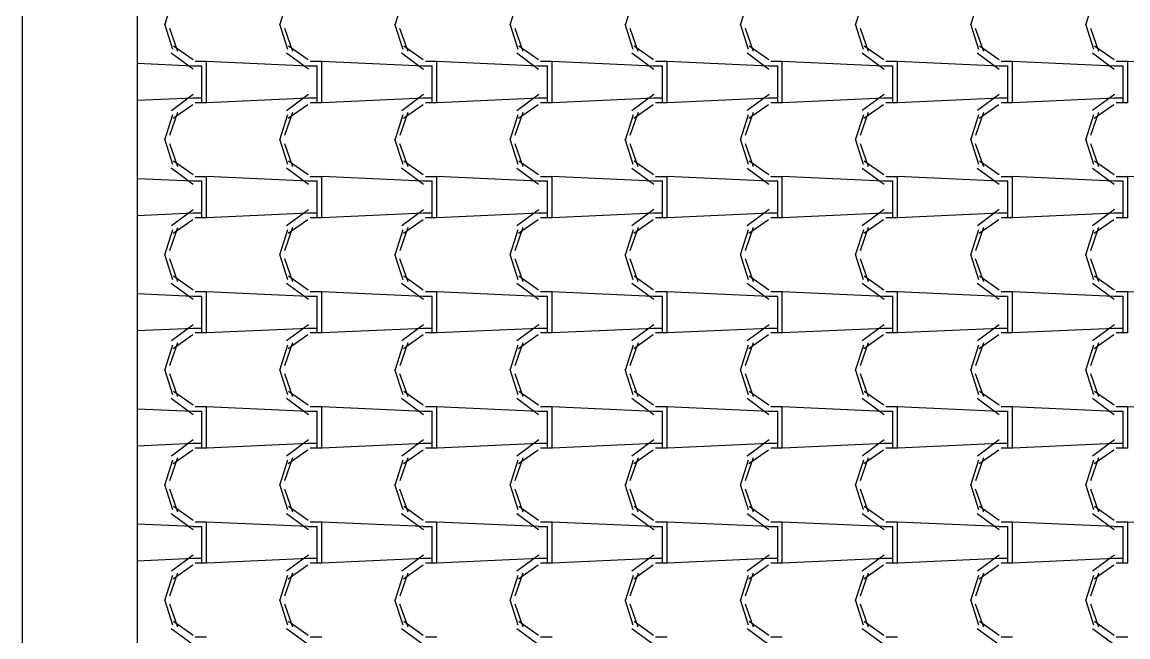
# Model space of a CAD drawing. Header units: millimetres. Extents: x -336 to -33, y -135 to 770.
# Drawn here: x -178.432 to -175.551, y 734.989 to 736.59 of the extents above; entities that cross this region are included whole.
import ezdxf

# ---------------------------------------------------------------- set-up
doc = ezdxf.new("R2010")
doc.units = ezdxf.units.MM
doc.header["$LTSCALE"] = 50
doc.header["$MEASUREMENT"] = 0
doc.layers.add('-HIDRO', color=8, linetype='CONTINUOUS')

msp = doc.modelspace()

# ---------------------------------------------------------------- linework, layer by layer
at = {"layer": '-HIDRO', "linetype": 'Continuous'}
for p, q in [((-178.4324, 747.2511), (-178.4324, 709.8333)), ((-178.1324, 746.9511), (-178.1324, 724.1333)), ((-178.0405, 736.6489), (-178.0615, 736.5829)), ((-177.7405, 736.6489), (-177.7615, 736.5829)), ((-177.4405, 736.6489), (-177.4615, 736.5829)), ((-177.1405, 736.6489), (-177.1615, 736.5829)), ((-176.8405, 736.6489), (-176.8615, 736.5829)), ((-176.5405, 736.6489), (-176.5615, 736.5829)), ((-176.2405, 736.6489), (-176.2615, 736.5829)), ((-175.9405, 736.6489), (-175.9615, 736.5829)), ((-175.6405, 736.6489), (-175.6615, 736.5829)), ((-178.0617, 736.5861), (-178.0407, 736.5201)), ((-178.0487, 736.5745), (-178.0277, 736.5145)), ((-177.7617, 736.5861), (-177.7407, 736.5201)), ((-177.7487, 736.5745), (-177.7277, 736.5145)), ((-177.4617, 736.5861), (-177.4407, 736.5201)), ((-177.4487, 736.5745), (-177.4277, 736.5145)), ((-177.1617, 736.5861), (-177.1407, 736.5201)), ((-177.1487, 736.5745), (-177.1277, 736.5145)), ((-176.8617, 736.5861), (-176.8407, 736.5201)), ((-176.8487, 736.5745), (-176.8277, 736.5145)), ((-176.5617, 736.5861), (-176.5407, 736.5201)), ((-176.5487, 736.5745), (-176.5277, 736.5145)), ((-176.2617, 736.5861), (-176.2407, 736.5201)), ((-176.2487, 736.5745), (-176.2277, 736.5145)), ((-175.9617, 736.5861), (-175.9407, 736.5201)), ((-175.9487, 736.5745), (-175.9277, 736.5145)), ((-175.6617, 736.5861), (-175.6407, 736.5201)), ((-175.6487, 736.5745), (-175.6277, 736.5145)), ((-178.0436, 736.5104), (-177.9866, 736.4684)), ((-178.038, 736.5291), (-177.987, 736.4931)), ((-177.7436, 736.5104), (-177.6866, 736.4684)), ((-177.738, 736.5291), (-177.687, 736.4931)), ((-177.4436, 736.5103), (-177.3866, 736.4683)), ((-177.438, 736.5291), (-177.387, 736.4931)), ((-177.1436, 736.5103), (-177.0866, 736.4683)), ((-177.138, 736.5291), (-177.087, 736.4931)), ((-176.8436, 736.5103), (-176.7866, 736.4683)), ((-176.838, 736.5291), (-176.787, 736.4931)), ((-176.5436, 736.5103), (-176.4866, 736.4683)), ((-176.538, 736.5291), (-176.487, 736.4931)), ((-176.2436, 736.5103), (-176.1866, 736.4683)), ((-176.238, 736.5291), (-176.187, 736.4931)), ((-175.9436, 736.5103), (-175.8866, 736.4683)), ((-175.938, 736.5291), (-175.887, 736.4931)), ((-175.6436, 736.5103), (-175.5866, 736.4683)), ((-175.638, 736.5291), (-175.587, 736.4931)), ((-177.9878, 736.4758), (-178.1324, 736.4824)), ((-177.9817, 736.4885), (-177.9517, 736.4885)), ((-177.6878, 736.4758), (-177.9518, 736.4878)), ((-177.9517, 736.3925), (-177.9517, 736.4885)), ((-177.6817, 736.4885), (-177.6517, 736.4885)), ((-177.3878, 736.4758), (-177.6518, 736.4878)), ((-177.6517, 736.3925), (-177.6517, 736.4885)), ((-177.3817, 736.4885), (-177.3517, 736.4885)), ((-177.0878, 736.4758), (-177.3518, 736.4878)), ((-177.3517, 736.3925), (-177.3517, 736.4885)), ((-177.0817, 736.4885), (-177.0517, 736.4885)), ((-176.7878, 736.4758), (-177.0518, 736.4878)), ((-177.0517, 736.3925), (-177.0517, 736.4885)), ((-176.7817, 736.4885), (-176.7517, 736.4885)), ((-176.4878, 736.4758), (-176.7518, 736.4878)), ((-176.7517, 736.3925), (-176.7517, 736.4885)), ((-176.4817, 736.4885), (-176.4517, 736.4885)), ((-176.1878, 736.4758), (-176.4518, 736.4878)), ((-176.4517, 736.3925), (-176.4517, 736.4885)), ((-176.1817, 736.4885), (-176.1517, 736.4885)), ((-175.8878, 736.4758), (-176.1518, 736.4878)), ((-176.1517, 736.3925), (-176.1517, 736.4885)), ((-175.8817, 736.4885), (-175.8517, 736.4885)), ((-175.5878, 736.4758), (-175.8518, 736.4878)), ((-175.8517, 736.3925), (-175.8517, 736.4885)), ((-175.5817, 736.4885), (-175.5517, 736.4885)), ((-175.2878, 736.4758), (-175.5518, 736.4878)), ((-175.5517, 736.3925), (-175.5517, 736.4885)), ((-177.9877, 736.4765), (-177.9637, 736.4765)), ((-177.9637, 736.3925), (-177.9637, 736.4765)), ((-177.6877, 736.4765), (-177.6637, 736.4765)), ((-177.6637, 736.3925), (-177.6637, 736.4765)), ((-177.3877, 736.4765), (-177.3637, 736.4765)), ((-177.3637, 736.3925), (-177.3637, 736.4765)), ((-177.0877, 736.4765), (-177.0637, 736.4765)), ((-177.0637, 736.3925), (-177.0637, 736.4765)), ((-176.7877, 736.4765), (-176.7637, 736.4765)), ((-176.7637, 736.3925), (-176.7637, 736.4765)), ((-176.4877, 736.4765), (-176.4637, 736.4765)), ((-176.4637, 736.3925), (-176.4637, 736.4765)), ((-176.1877, 736.4765), (-176.1637, 736.4765)), ((-176.1637, 736.3925), (-176.1637, 736.4765)), ((-175.8877, 736.4765), (-175.8637, 736.4765)), ((-175.8637, 736.3925), (-175.8637, 736.4765)), ((-175.5877, 736.4765), (-175.5637, 736.4765)), ((-175.5637, 736.3925), (-175.5637, 736.4765)), ((-177.9863, 736.4017), (-178.0433, 736.3597)), ((-177.6863, 736.4017), (-177.7433, 736.3597)), ((-177.3863, 736.4017), (-177.4433, 736.3597)), ((-177.0863, 736.4017), (-177.1433, 736.3597)), ((-176.7863, 736.4017), (-176.8433, 736.3597)), ((-176.4863, 736.4018), (-176.5433, 736.3598)), ((-176.1863, 736.4018), (-176.2433, 736.3598)), ((-175.8863, 736.4018), (-175.9433, 736.3598)), ((-175.5863, 736.4018), (-175.6433, 736.3598)), ((-177.9867, 736.3925), (-178.1324, 736.3859)), ((-177.9878, 736.3753), (-178.0388, 736.3393)), ((-177.9637, 736.3925), (-177.9877, 736.3925)), ((-177.9517, 736.3805), (-177.9817, 736.3805)), ((-177.9637, 736.3805), (-177.9637, 736.3925)), ((-177.9517, 736.3805), (-177.9517, 736.3925)), ((-177.6867, 736.3925), (-177.9507, 736.3805)), ((-177.6878, 736.3753), (-177.7388, 736.3393)), ((-177.6637, 736.3925), (-177.6877, 736.3925)), ((-177.6517, 736.3805), (-177.6817, 736.3805)), ((-177.6637, 736.3805), (-177.6637, 736.3925)), ((-177.6517, 736.3805), (-177.6517, 736.3925)), ((-177.3867, 736.3925), (-177.6507, 736.3805)), ((-177.3878, 736.3753), (-177.4388, 736.3393)), ((-177.3637, 736.3925), (-177.3877, 736.3925)), ((-177.3517, 736.3805), (-177.3817, 736.3805)), ((-177.3637, 736.3805), (-177.3637, 736.3925)), ((-177.3517, 736.3805), (-177.3517, 736.3925)), ((-177.0867, 736.3925), (-177.3507, 736.3805)), ((-177.0878, 736.3753), (-177.1388, 736.3393)), ((-177.0637, 736.3925), (-177.0877, 736.3925)), ((-177.0517, 736.3805), (-177.0817, 736.3805)), ((-177.0637, 736.3805), (-177.0637, 736.3925)), ((-177.0517, 736.3805), (-177.0517, 736.3925)), ((-176.7867, 736.3925), (-177.0507, 736.3805)), ((-176.7878, 736.3753), (-176.8388, 736.3393)), ((-176.7637, 736.3925), (-176.7877, 736.3925)), ((-176.7517, 736.3805), (-176.7817, 736.3805)), ((-176.7637, 736.3805), (-176.7637, 736.3925)), ((-176.7517, 736.3805), (-176.7517, 736.3925)), ((-176.4867, 736.3925), (-176.7507, 736.3805)), ((-176.4878, 736.3753), (-176.5388, 736.3393)), ((-176.4637, 736.3925), (-176.4877, 736.3925)), ((-176.4517, 736.3805), (-176.4817, 736.3805)), ((-176.4637, 736.3805), (-176.4637, 736.3925)), ((-176.4517, 736.3805), (-176.4517, 736.3925)), ((-176.1867, 736.3925), (-176.4507, 736.3805)), ((-176.1878, 736.3753), (-176.2388, 736.3393)), ((-176.1637, 736.3925), (-176.1877, 736.3925)), ((-176.1517, 736.3805), (-176.1817, 736.3805)), ((-176.1637, 736.3805), (-176.1637, 736.3925)), ((-176.1517, 736.3805), (-176.1517, 736.3925)), ((-175.8867, 736.3925), (-176.1507, 736.3805)), ((-175.8878, 736.3753), (-175.9388, 736.3393)), ((-175.8637, 736.3925), (-175.8877, 736.3925)), ((-175.8517, 736.3805), (-175.8817, 736.3805)), ((-175.8637, 736.3805), (-175.8637, 736.3925)), ((-175.8517, 736.3805), (-175.8517, 736.3925)), ((-175.5867, 736.3925), (-175.8507, 736.3805)), ((-175.5878, 736.3753), (-175.6388, 736.3393)), ((-175.5637, 736.3925), (-175.5877, 736.3925)), ((-175.5517, 736.3805), (-175.5817, 736.3805)), ((-175.5637, 736.3805), (-175.5637, 736.3925)), ((-175.5517, 736.3805), (-175.5517, 736.3925)), ((-178.0405, 736.3489), (-178.0615, 736.2829)), ((-178.0275, 736.3548), (-178.0485, 736.2948)), ((-177.7405, 736.3489), (-177.7615, 736.2829)), ((-177.7275, 736.3548), (-177.7485, 736.2949)), ((-177.4405, 736.3489), (-177.4615, 736.2829)), ((-177.4275, 736.3549), (-177.4485, 736.2949)), ((-177.1405, 736.3489), (-177.1615, 736.2829)), ((-177.1275, 736.3549), (-177.1485, 736.2949)), ((-176.8405, 736.3489), (-176.8615, 736.2829)), ((-176.8275, 736.3549), (-176.8485, 736.2949)), ((-176.5405, 736.3489), (-176.5615, 736.2829)), ((-176.5275, 736.3549), (-176.5485, 736.2949)), ((-176.2405, 736.3489), (-176.2615, 736.2829)), ((-176.2275, 736.3549), (-176.2485, 736.2949)), ((-175.9405, 736.3489), (-175.9615, 736.2829)), ((-175.9275, 736.3549), (-175.9485, 736.2949)), ((-175.6405, 736.3489), (-175.6615, 736.2829)), ((-175.6275, 736.3549), (-175.6485, 736.2949)), ((-178.0617, 736.2861), (-178.0407, 736.2201)), ((-177.7617, 736.2861), (-177.7407, 736.2201)), ((-177.4617, 736.2861), (-177.4407, 736.2201)), ((-177.1617, 736.2861), (-177.1407, 736.2201)), ((-176.8617, 736.2861), (-176.8407, 736.2201)), ((-176.5617, 736.2861), (-176.5407, 736.2201)), ((-176.2617, 736.2861), (-176.2407, 736.2201)), ((-175.9617, 736.2861), (-175.9407, 736.2201)), ((-175.6617, 736.2861), (-175.6407, 736.2201)), ((-178.0487, 736.2745), (-178.0277, 736.2145)), ((-177.7487, 736.2745), (-177.7277, 736.2145)), ((-177.4487, 736.2745), (-177.4277, 736.2145)), ((-177.1487, 736.2745), (-177.1277, 736.2145)), ((-176.8487, 736.2745), (-176.8277, 736.2145)), ((-176.5487, 736.2745), (-176.5277, 736.2145)), ((-176.2487, 736.2745), (-176.2277, 736.2145)), ((-175.9487, 736.2745), (-175.9277, 736.2145)), ((-175.6487, 736.2745), (-175.6277, 736.2145)), ((-178.038, 736.2291), (-177.987, 736.1931)), ((-177.738, 736.2291), (-177.687, 736.1931)), ((-177.438, 736.2291), (-177.387, 736.1931)), ((-177.138, 736.2291), (-177.087, 736.1931)), ((-176.838, 736.2291), (-176.787, 736.1931)), ((-176.538, 736.2291), (-176.487, 736.1931)), ((-176.238, 736.2291), (-176.187, 736.1931)), ((-175.938, 736.2291), (-175.887, 736.1931)), ((-175.638, 736.2291), (-175.587, 736.1931)), ((-178.0436, 736.2104), (-177.9866, 736.1684)), ((-177.7436, 736.2104), (-177.6866, 736.1684)), ((-177.4436, 736.2104), (-177.3866, 736.1684)), ((-177.1436, 736.2103), (-177.0866, 736.1683)), ((-176.8436, 736.2103), (-176.7866, 736.1683)), ((-176.5436, 736.2103), (-176.4866, 736.1683)), ((-176.2436, 736.2103), (-176.1866, 736.1683)), ((-175.9436, 736.2103), (-175.8866, 736.1683)), ((-175.6436, 736.2103), (-175.5866, 736.1683)), ((-177.9878, 736.1758), (-178.1324, 736.1824)), ((-177.9877, 736.1765), (-177.9637, 736.1765)), ((-177.9817, 736.1885), (-177.9517, 736.1885)), ((-177.9637, 736.0925), (-177.9637, 736.1765)), ((-177.6878, 736.1758), (-177.9518, 736.1878)), ((-177.9517, 736.0925), (-177.9517, 736.1885)), ((-177.6877, 736.1765), (-177.6637, 736.1765)), ((-177.6817, 736.1885), (-177.6517, 736.1885)), ((-177.6637, 736.0925), (-177.6637, 736.1765)), ((-177.3878, 736.1758), (-177.6518, 736.1878)), ((-177.6517, 736.0925), (-177.6517, 736.1885)), ((-177.3877, 736.1765), (-177.3637, 736.1765)), ((-177.3817, 736.1885), (-177.3517, 736.1885)), ((-177.3637, 736.0925), (-177.3637, 736.1765)), ((-177.0878, 736.1758), (-177.3518, 736.1878)), ((-177.3517, 736.0925), (-177.3517, 736.1885)), ((-177.0877, 736.1765), (-177.0637, 736.1765)), ((-177.0817, 736.1885), (-177.0517, 736.1885)), ((-177.0637, 736.0925), (-177.0637, 736.1765)), ((-176.7878, 736.1758), (-177.0518, 736.1878)), ((-177.0517, 736.0925), (-177.0517, 736.1885)), ((-176.7877, 736.1765), (-176.7637, 736.1765)), ((-176.7817, 736.1885), (-176.7517, 736.1885)), ((-176.7637, 736.0925), (-176.7637, 736.1765)), ((-176.4878, 736.1758), (-176.7518, 736.1878)), ((-176.7517, 736.0925), (-176.7517, 736.1885)), ((-176.4877, 736.1765), (-176.4637, 736.1765)), ((-176.4817, 736.1885), (-176.4517, 736.1885)), ((-176.4637, 736.0925), (-176.4637, 736.1765)), ((-176.1878, 736.1758), (-176.4518, 736.1878)), ((-176.4517, 736.0925), (-176.4517, 736.1885)), ((-176.1877, 736.1765), (-176.1637, 736.1765)), ((-176.1817, 736.1885), (-176.1517, 736.1885)), ((-176.1637, 736.0925), (-176.1637, 736.1765)), ((-175.8878, 736.1758), (-176.1518, 736.1878)), ((-176.1517, 736.0925), (-176.1517, 736.1885)), ((-175.8877, 736.1765), (-175.8637, 736.1765)), ((-175.8817, 736.1885), (-175.8517, 736.1885)), ((-175.8637, 736.0925), (-175.8637, 736.1765)), ((-175.5878, 736.1758), (-175.8518, 736.1878)), ((-175.8517, 736.0925), (-175.8517, 736.1885)), ((-175.5877, 736.1765), (-175.5637, 736.1765)), ((-175.5817, 736.1885), (-175.5517, 736.1885)), ((-175.5637, 736.0925), (-175.5637, 736.1765)), ((-175.2878, 736.1758), (-175.5518, 736.1878)), ((-175.5517, 736.0925), (-175.5517, 736.1885)), ((-177.9867, 736.0925), (-178.1324, 736.0859)), ((-177.9863, 736.1017), (-178.0433, 736.0597)), ((-177.9637, 736.0925), (-177.9877, 736.0925)), ((-177.9517, 736.0805), (-177.9817, 736.0805)), ((-177.9637, 736.0805), (-177.9637, 736.0925)), ((-177.9517, 736.0805), (-177.9517, 736.0925)), ((-177.6867, 736.0925), (-177.9507, 736.0805)), ((-177.6863, 736.1017), (-177.7433, 736.0597)), ((-177.6637, 736.0925), (-177.6877, 736.0925)), ((-177.6517, 736.0805), (-177.6817, 736.0805)), ((-177.6637, 736.0805), (-177.6637, 736.0925)), ((-177.6517, 736.0805), (-177.6517, 736.0925)), ((-177.3867, 736.0925), (-177.6507, 736.0805)), ((-177.3863, 736.1017), (-177.4433, 736.0597)), ((-177.3637, 736.0925), (-177.3877, 736.0925)), ((-177.3517, 736.0805), (-177.3817, 736.0805)), ((-177.3637, 736.0805), (-177.3637, 736.0925)), ((-177.3517, 736.0805), (-177.3517, 736.0925)), ((-177.0867, 736.0925), (-177.3507, 736.0805)), ((-177.0863, 736.1017), (-177.1433, 736.0597)), ((-177.0637, 736.0925), (-177.0877, 736.0925)), ((-177.0517, 736.0805), (-177.0817, 736.0805)), ((-177.0637, 736.0805), (-177.0637, 736.0925)), ((-177.0517, 736.0805), (-177.0517, 736.0925)), ((-176.7867, 736.0925), (-177.0507, 736.0805)), ((-176.7863, 736.1018), (-176.8433, 736.0598)), ((-176.7637, 736.0925), (-176.7877, 736.0925)), ((-176.7517, 736.0805), (-176.7817, 736.0805)), ((-176.7637, 736.0805), (-176.7637, 736.0925)), ((-176.7517, 736.0805), (-176.7517, 736.0925)), ((-176.4867, 736.0925), (-176.7507, 736.0805)), ((-176.4863, 736.1018), (-176.5433, 736.0598)), ((-176.4637, 736.0925), (-176.4877, 736.0925)), ((-176.4517, 736.0805), (-176.4817, 736.0805)), ((-176.4637, 736.0805), (-176.4637, 736.0925)), ((-176.4517, 736.0805), (-176.4517, 736.0925)), ((-176.1867, 736.0925), (-176.4507, 736.0805)), ((-176.1863, 736.1018), (-176.2433, 736.0598)), ((-176.1637, 736.0925), (-176.1877, 736.0925)), ((-176.1517, 736.0805), (-176.1817, 736.0805)), ((-176.1637, 736.0805), (-176.1637, 736.0925)), ((-176.1517, 736.0805), (-176.1517, 736.0925)), ((-175.8867, 736.0925), (-176.1507, 736.0805)), ((-175.8863, 736.1018), (-175.9433, 736.0598)), ((-175.8637, 736.0925), (-175.8877, 736.0925)), ((-175.8517, 736.0805), (-175.8817, 736.0805)), ((-175.8637, 736.0805), (-175.8637, 736.0925)), ((-175.8517, 736.0805), (-175.8517, 736.0925)), ((-175.5867, 736.0925), (-175.8507, 736.0805)), ((-175.5863, 736.1018), (-175.6433, 736.0598)), ((-175.5637, 736.0925), (-175.5877, 736.0925)), ((-175.5517, 736.0805), (-175.5817, 736.0805)), ((-175.5637, 736.0805), (-175.5637, 736.0925)), ((-175.5517, 736.0805), (-175.5517, 736.0925)), ((-178.0405, 736.0489), (-178.0615, 735.9829)), ((-178.0275, 736.0548), (-178.0485, 735.9948)), ((-177.9878, 736.0753), (-178.0388, 736.0393)), ((-177.7405, 736.0489), (-177.7615, 735.9829)), ((-177.7275, 736.0549), (-177.7485, 735.9949)), ((-177.6878, 736.0753), (-177.7388, 736.0393)), ((-177.4405, 736.0489), (-177.4615, 735.9829)), ((-177.4275, 736.0549), (-177.4485, 735.9949)), ((-177.3878, 736.0753), (-177.4388, 736.0393)), ((-177.1405, 736.0489), (-177.1615, 735.9829)), ((-177.1275, 736.0549), (-177.1485, 735.9949)), ((-177.0878, 736.0753), (-177.1388, 736.0393)), ((-176.8405, 736.0489), (-176.8615, 735.9829)), ((-176.8275, 736.0549), (-176.8485, 735.9949)), ((-176.7878, 736.0753), (-176.8388, 736.0393)), ((-176.5405, 736.0489), (-176.5615, 735.9829)), ((-176.5275, 736.0549), (-176.5485, 735.9949)), ((-176.4878, 736.0753), (-176.5388, 736.0393)), ((-176.2405, 736.0489), (-176.2615, 735.9829)), ((-176.2275, 736.0549), (-176.2485, 735.9949)), ((-176.1878, 736.0753), (-176.2388, 736.0393)), ((-175.9405, 736.0489), (-175.9615, 735.9829)), ((-175.9275, 736.0549), (-175.9485, 735.9949)), ((-175.8878, 736.0753), (-175.9388, 736.0393)), ((-175.6405, 736.0489), (-175.6615, 735.9829)), ((-175.6275, 736.0549), (-175.6485, 735.9949)), ((-175.5878, 736.0753), (-175.6388, 736.0393)), ((-178.0617, 735.9861), (-178.0407, 735.9201)), ((-178.0487, 735.9745), (-178.0277, 735.9145)), ((-177.7617, 735.9861), (-177.7407, 735.9201)), ((-177.7487, 735.9745), (-177.7277, 735.9145)), ((-177.4617, 735.9861), (-177.4407, 735.9201)), ((-177.4487, 735.9745), (-177.4277, 735.9145)), ((-177.1617, 735.9861), (-177.1407, 735.9201)), ((-177.1487, 735.9745), (-177.1277, 735.9145)), ((-176.8617, 735.9861), (-176.8407, 735.9201)), ((-176.8487, 735.9745), (-176.8277, 735.9145)), ((-176.5617, 735.9861), (-176.5407, 735.9201)), ((-176.5487, 735.9745), (-176.5277, 735.9145)), ((-176.2617, 735.9861), (-176.2407, 735.9201)), ((-176.2487, 735.9745), (-176.2277, 735.9145)), ((-175.9617, 735.9861), (-175.9407, 735.9201)), ((-175.9487, 735.9745), (-175.9277, 735.9145)), ((-175.6617, 735.9861), (-175.6407, 735.9201)), ((-175.6487, 735.9745), (-175.6277, 735.9145)), ((-178.0436, 735.9104), (-177.9866, 735.8684)), ((-178.038, 735.9291), (-177.987, 735.8931)), ((-177.7436, 735.9104), (-177.6866, 735.8684)), ((-177.738, 735.9291), (-177.687, 735.8931)), ((-177.4436, 735.9104), (-177.3866, 735.8684)), ((-177.438, 735.9291), (-177.387, 735.8931)), ((-177.1436, 735.9104), (-177.0866, 735.8684)), ((-177.138, 735.9291), (-177.087, 735.8931)), ((-176.8436, 735.9103), (-176.7866, 735.8683)), ((-176.838, 735.9291), (-176.787, 735.8931)), ((-176.5436, 735.9103), (-176.4866, 735.8683)), ((-176.538, 735.9291), (-176.487, 735.8931)), ((-176.2436, 735.9103), (-176.1866, 735.8683)), ((-176.238, 735.9291), (-176.187, 735.8931)), ((-175.9436, 735.9103), (-175.8866, 735.8683)), ((-175.938, 735.9291), (-175.887, 735.8931)), ((-175.6436, 735.9103), (-175.5866, 735.8683)), ((-175.638, 735.9291), (-175.587, 735.8931)), ((-177.9878, 735.8758), (-178.1324, 735.8824)), ((-177.9877, 735.8765), (-177.9637, 735.8765)), ((-177.9817, 735.8885), (-177.9517, 735.8885)), ((-177.9637, 735.7925), (-177.9637, 735.8765)), ((-177.6878, 735.8758), (-177.9518, 735.8878)), ((-177.9517, 735.7925), (-177.9517, 735.8885)), ((-177.6877, 735.8765), (-177.6637, 735.8765)), ((-177.6817, 735.8885), (-177.6517, 735.8885)), ((-177.6637, 735.7925), (-177.6637, 735.8765)), ((-177.3878, 735.8758), (-177.6518, 735.8878)), ((-177.6517, 735.7925), (-177.6517, 735.8885)), ((-177.3877, 735.8765), (-177.3637, 735.8765)), ((-177.3817, 735.8885), (-177.3517, 735.8885)), ((-177.3637, 735.7925), (-177.3637, 735.8765)), ((-177.0878, 735.8758), (-177.3518, 735.8878)), ((-177.3517, 735.7925), (-177.3517, 735.8885)), ((-177.0877, 735.8765), (-177.0637, 735.8765)), ((-177.0817, 735.8885), (-177.0517, 735.8885)), ((-177.0637, 735.7925), (-177.0637, 735.8765)), ((-176.7878, 735.8758), (-177.0518, 735.8878)), ((-177.0517, 735.7925), (-177.0517, 735.8885)), ((-176.7877, 735.8765), (-176.7637, 735.8765)), ((-176.7817, 735.8885), (-176.7517, 735.8885)), ((-176.7637, 735.7925), (-176.7637, 735.8765)), ((-176.4878, 735.8758), (-176.7518, 735.8878)), ((-176.7517, 735.7925), (-176.7517, 735.8885)), ((-176.4877, 735.8765), (-176.4637, 735.8765)), ((-176.4817, 735.8885), (-176.4517, 735.8885)), ((-176.4637, 735.7925), (-176.4637, 735.8765)), ((-176.1878, 735.8758), (-176.4518, 735.8878)), ((-176.4517, 735.7925), (-176.4517, 735.8885)), ((-176.1877, 735.8765), (-176.1637, 735.8765)), ((-176.1817, 735.8885), (-176.1517, 735.8885)), ((-176.1637, 735.7925), (-176.1637, 735.8765)), ((-175.8878, 735.8758), (-176.1518, 735.8878)), ((-176.1517, 735.7925), (-176.1517, 735.8885)), ((-175.8877, 735.8765), (-175.8637, 735.8765)), ((-175.8817, 735.8885), (-175.8517, 735.8885)), ((-175.8637, 735.7925), (-175.8637, 735.8765)), ((-175.5878, 735.8758), (-175.8518, 735.8878)), ((-175.8517, 735.7925), (-175.8517, 735.8885)), ((-175.5877, 735.8765), (-175.5637, 735.8765)), ((-175.5817, 735.8885), (-175.5517, 735.8885)), ((-175.5637, 735.7925), (-175.5637, 735.8765)), ((-175.2878, 735.8758), (-175.5518, 735.8878)), ((-175.5517, 735.7925), (-175.5517, 735.8885)), ((-177.9867, 735.7925), (-178.1324, 735.7859)), ((-177.9863, 735.8017), (-178.0433, 735.7597)), ((-177.9637, 735.7925), (-177.9877, 735.7925)), ((-177.9637, 735.7805), (-177.9637, 735.7925)), ((-177.9517, 735.7805), (-177.9517, 735.7925)), ((-177.6867, 735.7925), (-177.9507, 735.7805)), ((-177.6863, 735.8017), (-177.7433, 735.7597)), ((-177.6637, 735.7925), (-177.6877, 735.7925)), ((-177.6637, 735.7805), (-177.6637, 735.7925)), ((-177.6517, 735.7805), (-177.6517, 735.7925)), ((-177.3867, 735.7925), (-177.6507, 735.7805)), ((-177.3863, 735.8018), (-177.4433, 735.7598)), ((-177.3637, 735.7925), (-177.3877, 735.7925)), ((-177.3637, 735.7805), (-177.3637, 735.7925)), ((-177.3517, 735.7805), (-177.3517, 735.7925)), ((-177.0867, 735.7925), (-177.3507, 735.7805)), ((-177.0863, 735.8018), (-177.1433, 735.7598)), ((-177.0637, 735.7925), (-177.0877, 735.7925)), ((-177.0637, 735.7805), (-177.0637, 735.7925)), ((-177.0517, 735.7805), (-177.0517, 735.7925)), ((-176.7867, 735.7925), (-177.0507, 735.7805)), ((-176.7863, 735.8018), (-176.8433, 735.7598)), ((-176.7637, 735.7925), (-176.7877, 735.7925)), ((-176.7637, 735.7805), (-176.7637, 735.7925)), ((-176.7517, 735.7805), (-176.7517, 735.7925)), ((-176.4867, 735.7925), (-176.7507, 735.7805)), ((-176.4863, 735.8018), (-176.5433, 735.7598)), ((-176.4637, 735.7925), (-176.4877, 735.7925)), ((-176.4637, 735.7805), (-176.4637, 735.7925)), ((-176.4517, 735.7805), (-176.4517, 735.7925)), ((-176.1867, 735.7925), (-176.4507, 735.7805)), ((-176.1863, 735.8018), (-176.2433, 735.7598)), ((-176.1637, 735.7925), (-176.1877, 735.7925)), ((-176.1637, 735.7805), (-176.1637, 735.7925)), ((-176.1517, 735.7805), (-176.1517, 735.7925)), ((-175.8867, 735.7925), (-176.1507, 735.7805)), ((-175.8863, 735.8018), (-175.9433, 735.7598)), ((-175.8637, 735.7925), (-175.8877, 735.7925)), ((-175.8637, 735.7805), (-175.8637, 735.7925)), ((-175.8517, 735.7805), (-175.8517, 735.7925)), ((-175.5867, 735.7925), (-175.8507, 735.7805)), ((-175.5863, 735.8018), (-175.6433, 735.7598)), ((-175.5637, 735.7925), (-175.5877, 735.7925)), ((-175.5637, 735.7805), (-175.5637, 735.7925)), ((-175.5517, 735.7805), (-175.5517, 735.7925)), ((-177.9878, 735.7753), (-178.0388, 735.7393)), ((-177.9517, 735.7805), (-177.9817, 735.7805)), ((-177.6878, 735.7753), (-177.7388, 735.7393)), ((-177.6517, 735.7805), (-177.6817, 735.7805)), ((-177.3878, 735.7753), (-177.4388, 735.7393)), ((-177.3517, 735.7805), (-177.3817, 735.7805)), ((-177.0878, 735.7753), (-177.1388, 735.7393)), ((-177.0517, 735.7805), (-177.0817, 735.7805)), ((-176.7878, 735.7753), (-176.8388, 735.7393)), ((-176.7517, 735.7805), (-176.7817, 735.7805)), ((-176.4878, 735.7753), (-176.5388, 735.7393)), ((-176.4517, 735.7805), (-176.4817, 735.7805)), ((-176.1878, 735.7753), (-176.2388, 735.7393)), ((-176.1517, 735.7805), (-176.1817, 735.7805)), ((-175.8878, 735.7753), (-175.9388, 735.7393)), ((-175.8517, 735.7805), (-175.8817, 735.7805)), ((-175.5878, 735.7753), (-175.6388, 735.7393)), ((-175.5517, 735.7805), (-175.5817, 735.7805)), ((-178.0405, 735.7489), (-178.0615, 735.6829)), ((-178.0275, 735.7548), (-178.0485, 735.6948)), ((-177.7405, 735.7489), (-177.7615, 735.6829)), ((-177.7275, 735.7549), (-177.7485, 735.6949)), ((-177.4405, 735.7489), (-177.4615, 735.6829)), ((-177.4275, 735.7549), (-177.4485, 735.6949)), ((-177.1405, 735.7489), (-177.1615, 735.6829)), ((-177.1275, 735.7549), (-177.1485, 735.6949)), ((-176.8405, 735.7489), (-176.8615, 735.6829)), ((-176.8275, 735.7549), (-176.8485, 735.6949)), ((-176.5405, 735.7489), (-176.5615, 735.6829)), ((-176.5275, 735.7549), (-176.5485, 735.6949)), ((-176.2405, 735.7489), (-176.2615, 735.6829)), ((-176.2275, 735.7549), (-176.2485, 735.6949)), ((-175.9405, 735.7489), (-175.9615, 735.6829)), ((-175.9275, 735.7549), (-175.9485, 735.6949)), ((-175.6405, 735.7489), (-175.6615, 735.6829)), ((-175.6275, 735.7549), (-175.6485, 735.6949)), ((-178.0617, 735.6861), (-178.0407, 735.6201)), ((-178.0487, 735.6745), (-178.0277, 735.6145)), ((-177.7617, 735.6861), (-177.7407, 735.6201)), ((-177.7487, 735.6745), (-177.7277, 735.6145)), ((-177.4617, 735.6861), (-177.4407, 735.6201)), ((-177.4487, 735.6745), (-177.4277, 735.6145)), ((-177.1617, 735.6861), (-177.1407, 735.6201)), ((-177.1487, 735.6745), (-177.1277, 735.6145)), ((-176.8617, 735.6861), (-176.8407, 735.6201)), ((-176.8487, 735.6745), (-176.8277, 735.6145)), ((-176.5617, 735.6861), (-176.5407, 735.6201)), ((-176.5487, 735.6745), (-176.5277, 735.6145)), ((-176.2617, 735.6861), (-176.2407, 735.6201)), ((-176.2487, 735.6745), (-176.2277, 735.6145)), ((-175.9617, 735.6861), (-175.9407, 735.6201)), ((-175.9487, 735.6745), (-175.9277, 735.6145)), ((-175.6617, 735.6861), (-175.6407, 735.6201)), ((-175.6487, 735.6745), (-175.6277, 735.6145)), ((-178.038, 735.6291), (-177.987, 735.5931)), ((-177.738, 735.6291), (-177.687, 735.5931)), ((-177.438, 735.6291), (-177.387, 735.5931)), ((-177.138, 735.6291), (-177.087, 735.5931)), ((-176.838, 735.6291), (-176.787, 735.5931)), ((-176.538, 735.6291), (-176.487, 735.5931)), ((-176.238, 735.6291), (-176.187, 735.5931)), ((-175.938, 735.6291), (-175.887, 735.5931)), ((-175.638, 735.6291), (-175.587, 735.5931)), ((-178.0436, 735.6104), (-177.9866, 735.5684)), ((-177.9817, 735.5885), (-177.9517, 735.5885)), ((-177.6878, 735.5758), (-177.9518, 735.5878)), ((-177.9517, 735.4925), (-177.9517, 735.5885)), ((-177.7436, 735.6104), (-177.6866, 735.5684)), ((-177.6817, 735.5885), (-177.6517, 735.5885)), ((-177.3878, 735.5758), (-177.6518, 735.5878)), ((-177.6517, 735.4925), (-177.6517, 735.5885)), ((-177.4436, 735.6104), (-177.3866, 735.5684)), ((-177.3817, 735.5885), (-177.3517, 735.5885)), ((-177.0878, 735.5758), (-177.3518, 735.5878)), ((-177.3517, 735.4925), (-177.3517, 735.5885)), ((-177.1436, 735.6104), (-177.0866, 735.5684)), ((-177.0817, 735.5885), (-177.0517, 735.5885)), ((-176.7878, 735.5758), (-177.0518, 735.5878)), ((-177.0517, 735.4925), (-177.0517, 735.5885)), ((-176.8436, 735.6104), (-176.7866, 735.5684)), ((-176.7817, 735.5885), (-176.7517, 735.5885)), ((-176.4878, 735.5758), (-176.7518, 735.5878)), ((-176.7517, 735.4925), (-176.7517, 735.5885)), ((-176.5436, 735.6104), (-176.4866, 735.5684)), ((-176.4817, 735.5885), (-176.4517, 735.5885)), ((-176.1878, 735.5758), (-176.4518, 735.5878)), ((-176.4517, 735.4925), (-176.4517, 735.5885)), ((-176.2436, 735.6103), (-176.1866, 735.5683)), ((-176.1817, 735.5885), (-176.1517, 735.5885)), ((-175.8878, 735.5758), (-176.1518, 735.5878)), ((-176.1517, 735.4925), (-176.1517, 735.5885)), ((-175.9436, 735.6103), (-175.8866, 735.5683)), ((-175.8817, 735.5885), (-175.8517, 735.5885)), ((-175.5878, 735.5758), (-175.8518, 735.5878)), ((-175.8517, 735.4925), (-175.8517, 735.5885)), ((-175.6436, 735.6103), (-175.5866, 735.5683)), ((-175.5817, 735.5885), (-175.5517, 735.5885)), ((-175.2878, 735.5758), (-175.5518, 735.5878)), ((-175.5517, 735.4925), (-175.5517, 735.5885)), ((-177.9878, 735.5758), (-178.1324, 735.5823)), ((-177.9877, 735.5765), (-177.9637, 735.5765)), ((-177.9637, 735.4925), (-177.9637, 735.5765)), ((-177.6877, 735.5765), (-177.6637, 735.5765)), ((-177.6637, 735.4925), (-177.6637, 735.5765)), ((-177.3877, 735.5765), (-177.3637, 735.5765)), ((-177.3637, 735.4925), (-177.3637, 735.5765)), ((-177.0877, 735.5765), (-177.0637, 735.5765)), ((-177.0637, 735.4925), (-177.0637, 735.5765)), ((-176.7877, 735.5765), (-176.7637, 735.5765)), ((-176.7637, 735.4925), (-176.7637, 735.5765)), ((-176.4877, 735.5765), (-176.4637, 735.5765)), ((-176.4637, 735.4925), (-176.4637, 735.5765)), ((-176.1877, 735.5765), (-176.1637, 735.5765)), ((-176.1637, 735.4925), (-176.1637, 735.5765)), ((-175.8877, 735.5765), (-175.8637, 735.5765)), ((-175.8637, 735.4925), (-175.8637, 735.5765)), ((-175.5877, 735.5765), (-175.5637, 735.5765)), ((-175.5637, 735.4925), (-175.5637, 735.5765)), ((-177.9863, 735.5017), (-178.0433, 735.4597)), ((-177.6863, 735.5018), (-177.7433, 735.4598)), ((-177.3863, 735.5018), (-177.4433, 735.4598)), ((-177.0863, 735.5018), (-177.1433, 735.4598)), ((-176.7863, 735.5018), (-176.8433, 735.4598)), ((-176.4863, 735.5018), (-176.5433, 735.4598)), ((-176.1863, 735.5018), (-176.2433, 735.4598)), ((-175.8863, 735.5018), (-175.9433, 735.4598)), ((-175.5863, 735.5018), (-175.6433, 735.4598)), ((-177.9867, 735.4925), (-178.1324, 735.4859)), ((-177.9878, 735.4753), (-178.0388, 735.4393)), ((-177.9637, 735.4925), (-177.9877, 735.4925)), ((-177.9517, 735.4805), (-177.9817, 735.4805)), ((-177.9637, 735.4805), (-177.9637, 735.4925)), ((-177.9517, 735.4805), (-177.9517, 735.4925)), ((-177.6867, 735.4925), (-177.9507, 735.4805)), ((-177.6878, 735.4753), (-177.7388, 735.4393)), ((-177.6637, 735.4925), (-177.6877, 735.4925)), ((-177.6517, 735.4805), (-177.6817, 735.4805)), ((-177.6637, 735.4805), (-177.6637, 735.4925)), ((-177.6517, 735.4805), (-177.6517, 735.4925)), ((-177.3867, 735.4925), (-177.6507, 735.4805)), ((-177.3878, 735.4753), (-177.4388, 735.4393)), ((-177.3637, 735.4925), (-177.3877, 735.4925)), ((-177.3517, 735.4805), (-177.3817, 735.4805)), ((-177.3637, 735.4805), (-177.3637, 735.4925)), ((-177.3517, 735.4805), (-177.3517, 735.4925)), ((-177.0866, 735.4925), (-177.3507, 735.4805)), ((-177.0878, 735.4753), (-177.1388, 735.4393)), ((-177.0637, 735.4925), (-177.0877, 735.4925)), ((-177.0517, 735.4805), (-177.0817, 735.4805)), ((-177.0637, 735.4805), (-177.0637, 735.4925)), ((-177.0517, 735.4805), (-177.0517, 735.4925)), ((-176.7866, 735.4925), (-177.0506, 735.4805)), ((-176.7878, 735.4753), (-176.8388, 735.4393)), ((-176.7637, 735.4925), (-176.7877, 735.4925)), ((-176.7517, 735.4805), (-176.7817, 735.4805)), ((-176.7637, 735.4805), (-176.7637, 735.4925)), ((-176.7517, 735.4805), (-176.7517, 735.4925)), ((-176.4866, 735.4925), (-176.7506, 735.4805)), ((-176.4878, 735.4753), (-176.5388, 735.4393)), ((-176.4637, 735.4925), (-176.4877, 735.4925)), ((-176.4517, 735.4805), (-176.4817, 735.4805)), ((-176.4637, 735.4805), (-176.4637, 735.4925)), ((-176.4517, 735.4805), (-176.4517, 735.4925)), ((-176.1866, 735.4925), (-176.4506, 735.4805)), ((-176.1878, 735.4753), (-176.2388, 735.4393)), ((-176.1637, 735.4925), (-176.1877, 735.4925)), ((-176.1517, 735.4805), (-176.1817, 735.4805)), ((-176.1637, 735.4805), (-176.1637, 735.4925)), ((-176.1517, 735.4805), (-176.1517, 735.4925)), ((-175.8866, 735.4925), (-176.1506, 735.4805)), ((-175.8878, 735.4753), (-175.9388, 735.4393)), ((-175.8637, 735.4925), (-175.8877, 735.4925)), ((-175.8517, 735.4805), (-175.8817, 735.4805)), ((-175.8637, 735.4805), (-175.8637, 735.4925)), ((-175.8517, 735.4805), (-175.8517, 735.4925)), ((-175.5866, 735.4925), (-175.8506, 735.4805)), ((-175.5878, 735.4753), (-175.6388, 735.4393)), ((-175.5637, 735.4925), (-175.5877, 735.4925)), ((-175.5517, 735.4805), (-175.5817, 735.4805)), ((-175.5637, 735.4805), (-175.5637, 735.4925)), ((-175.5517, 735.4805), (-175.5517, 735.4925)), ((-178.0405, 735.4489), (-178.0615, 735.3829)), ((-178.0275, 735.4548), (-178.0485, 735.3948)), ((-177.7405, 735.4489), (-177.7615, 735.3829)), ((-177.7275, 735.4549), (-177.7485, 735.3949)), ((-177.4405, 735.4489), (-177.4615, 735.3829)), ((-177.4275, 735.4549), (-177.4485, 735.3949)), ((-177.1405, 735.4489), (-177.1615, 735.3829)), ((-177.1275, 735.4549), (-177.1485, 735.3949)), ((-176.8405, 735.4489), (-176.8615, 735.3829)), ((-176.8275, 735.4549), (-176.8485, 735.3949)), ((-176.5405, 735.4489), (-176.5615, 735.3829)), ((-176.5275, 735.4549), (-176.5485, 735.3949)), ((-176.2405, 735.4489), (-176.2615, 735.3829)), ((-176.2275, 735.4549), (-176.2485, 735.3949)), ((-175.9405, 735.4489), (-175.9615, 735.3829)), ((-175.9275, 735.4549), (-175.9485, 735.3949)), ((-175.6405, 735.4489), (-175.6615, 735.3829)), ((-175.6275, 735.4549), (-175.6485, 735.3949)), ((-178.0617, 735.3861), (-178.0407, 735.3201)), ((-177.7617, 735.3861), (-177.7407, 735.3201)), ((-177.4617, 735.3861), (-177.4407, 735.3201)), ((-177.1617, 735.3861), (-177.1407, 735.3201)), ((-176.8617, 735.3861), (-176.8407, 735.3201)), ((-176.5617, 735.3861), (-176.5407, 735.3201)), ((-176.2617, 735.3861), (-176.2407, 735.3201)), ((-175.9617, 735.3861), (-175.9407, 735.3201)), ((-175.6617, 735.3861), (-175.6407, 735.3201)), ((-178.0487, 735.3745), (-178.0277, 735.3145)), ((-177.7487, 735.3745), (-177.7277, 735.3145)), ((-177.4487, 735.3745), (-177.4277, 735.3145)), ((-177.1487, 735.3745), (-177.1277, 735.3145)), ((-176.8487, 735.3745), (-176.8277, 735.3145)), ((-176.5487, 735.3745), (-176.5277, 735.3145)), ((-176.2487, 735.3745), (-176.2277, 735.3145)), ((-175.9487, 735.3745), (-175.9277, 735.3145)), ((-175.6487, 735.3745), (-175.6277, 735.3145)), ((-178.038, 735.3291), (-177.987, 735.2931)), ((-177.738, 735.3291), (-177.687, 735.2931)), ((-177.438, 735.3291), (-177.387, 735.2931)), ((-177.138, 735.3291), (-177.087, 735.2931)), ((-176.838, 735.3291), (-176.787, 735.2931)), ((-176.538, 735.3291), (-176.487, 735.2931)), ((-176.238, 735.3291), (-176.187, 735.2931)), ((-175.938, 735.3291), (-175.887, 735.2931)), ((-175.638, 735.3291), (-175.587, 735.2931)), ((-178.0436, 735.3104), (-177.9866, 735.2684)), ((-177.7436, 735.3104), (-177.6866, 735.2684)), ((-177.4436, 735.3104), (-177.3866, 735.2684)), ((-177.1436, 735.3104), (-177.0866, 735.2684)), ((-176.8436, 735.3104), (-176.7866, 735.2684)), ((-176.5436, 735.3104), (-176.4866, 735.2684)), ((-176.2436, 735.3104), (-176.1866, 735.2684)), ((-175.9436, 735.3103), (-175.8866, 735.2683)), ((-175.6436, 735.3103), (-175.5866, 735.2683)), ((-177.9878, 735.2758), (-178.1324, 735.2823)), ((-177.9877, 735.2765), (-177.9637, 735.2765)), ((-177.9817, 735.2885), (-177.9517, 735.2885)), ((-177.9637, 735.1925), (-177.9637, 735.2765)), ((-177.6878, 735.2758), (-177.9518, 735.2878)), ((-177.9517, 735.1925), (-177.9517, 735.2885)), ((-177.6877, 735.2765), (-177.6637, 735.2765)), ((-177.6817, 735.2885), (-177.6517, 735.2885)), ((-177.6637, 735.1925), (-177.6637, 735.2765)), ((-177.3878, 735.2758), (-177.6518, 735.2878)), ((-177.6517, 735.1925), (-177.6517, 735.2885)), ((-177.3877, 735.2765), (-177.3637, 735.2765)), ((-177.3817, 735.2885), (-177.3517, 735.2885)), ((-177.3637, 735.1925), (-177.3637, 735.2765)), ((-177.0878, 735.2758), (-177.3518, 735.2878)), ((-177.3517, 735.1925), (-177.3517, 735.2885)), ((-177.0877, 735.2765), (-177.0637, 735.2765)), ((-177.0817, 735.2885), (-177.0517, 735.2885)), ((-177.0637, 735.1925), (-177.0637, 735.2765)), ((-176.7878, 735.2758), (-177.0518, 735.2878)), ((-177.0517, 735.1925), (-177.0517, 735.2885)), ((-176.7877, 735.2765), (-176.7637, 735.2765)), ((-176.7817, 735.2885), (-176.7517, 735.2885)), ((-176.7637, 735.1925), (-176.7637, 735.2765)), ((-176.4878, 735.2758), (-176.7518, 735.2878)), ((-176.7517, 735.1925), (-176.7517, 735.2885)), ((-176.4877, 735.2765), (-176.4637, 735.2765)), ((-176.4817, 735.2885), (-176.4517, 735.2885)), ((-176.4637, 735.1925), (-176.4637, 735.2765)), ((-176.1878, 735.2758), (-176.4518, 735.2878)), ((-176.4517, 735.1925), (-176.4517, 735.2885)), ((-176.1877, 735.2765), (-176.1637, 735.2765)), ((-176.1817, 735.2885), (-176.1517, 735.2885)), ((-176.1637, 735.1925), (-176.1637, 735.2765)), ((-175.8878, 735.2758), (-176.1518, 735.2878)), ((-176.1517, 735.1925), (-176.1517, 735.2885)), ((-175.8877, 735.2765), (-175.8637, 735.2765)), ((-175.8817, 735.2885), (-175.8517, 735.2885)), ((-175.8637, 735.1925), (-175.8637, 735.2765)), ((-175.5878, 735.2758), (-175.8518, 735.2878)), ((-175.8517, 735.1925), (-175.8517, 735.2885)), ((-175.5877, 735.2765), (-175.5637, 735.2765)), ((-175.5817, 735.2885), (-175.5517, 735.2885)), ((-175.5637, 735.1925), (-175.5637, 735.2765)), ((-175.2878, 735.2758), (-175.5518, 735.2878)), ((-175.5517, 735.1925), (-175.5517, 735.2885)), ((-177.9866, 735.1925), (-178.1324, 735.1859)), ((-177.9863, 735.2018), (-178.0433, 735.1598)), ((-177.9637, 735.1925), (-177.9877, 735.1925)), ((-177.9637, 735.1805), (-177.9637, 735.1925)), ((-177.9517, 735.1805), (-177.9517, 735.1925)), ((-177.6866, 735.1925), (-177.9506, 735.1805)), ((-177.6863, 735.2018), (-177.7433, 735.1598)), ((-177.6637, 735.1925), (-177.6877, 735.1925)), ((-177.6637, 735.1805), (-177.6637, 735.1925)), ((-177.6517, 735.1805), (-177.6517, 735.1925)), ((-177.3866, 735.1925), (-177.6506, 735.1805)), ((-177.3863, 735.2018), (-177.4433, 735.1598)), ((-177.3637, 735.1925), (-177.3877, 735.1925)), ((-177.3637, 735.1805), (-177.3637, 735.1925)), ((-177.3517, 735.1805), (-177.3517, 735.1925)), ((-177.0866, 735.1925), (-177.3506, 735.1805)), ((-177.0863, 735.2018), (-177.1433, 735.1598)), ((-177.0637, 735.1925), (-177.0877, 735.1925)), ((-177.0637, 735.1805), (-177.0637, 735.1925)), ((-177.0517, 735.1805), (-177.0517, 735.1925)), ((-176.7866, 735.1925), (-177.0506, 735.1805)), ((-176.7863, 735.2018), (-176.8433, 735.1598)), ((-176.7637, 735.1925), (-176.7877, 735.1925)), ((-176.7637, 735.1805), (-176.7637, 735.1925)), ((-176.7517, 735.1805), (-176.7517, 735.1925)), ((-176.4866, 735.1925), (-176.7506, 735.1805)), ((-176.4863, 735.2018), (-176.5433, 735.1598)), ((-176.4637, 735.1925), (-176.4877, 735.1925)), ((-176.4637, 735.1805), (-176.4637, 735.1925)), ((-176.4517, 735.1805), (-176.4517, 735.1925)), ((-176.1866, 735.1925), (-176.4506, 735.1805)), ((-176.1863, 735.2018), (-176.2433, 735.1598)), ((-176.1637, 735.1925), (-176.1877, 735.1925)), ((-176.1637, 735.1805), (-176.1637, 735.1925)), ((-176.1517, 735.1805), (-176.1517, 735.1925)), ((-175.8866, 735.1925), (-176.1506, 735.1805)), ((-175.8863, 735.2018), (-175.9433, 735.1598)), ((-175.8637, 735.1925), (-175.8877, 735.1925)), ((-175.8637, 735.1805), (-175.8637, 735.1925)), ((-175.8517, 735.1805), (-175.8517, 735.1925)), ((-175.5866, 735.1925), (-175.8506, 735.1805)), ((-175.5863, 735.2018), (-175.6433, 735.1598)), ((-175.5637, 735.1925), (-175.5877, 735.1925)), ((-175.5637, 735.1805), (-175.5637, 735.1925)), ((-175.5517, 735.1805), (-175.5517, 735.1925)), ((-178.0275, 735.1549), (-178.0485, 735.0949)), ((-177.9878, 735.1753), (-178.0388, 735.1393)), ((-177.9517, 735.1805), (-177.9817, 735.1805)), ((-177.7275, 735.1549), (-177.7485, 735.0949)), ((-177.6878, 735.1753), (-177.7388, 735.1393)), ((-177.6517, 735.1805), (-177.6817, 735.1805)), ((-177.4275, 735.1549), (-177.4485, 735.0949)), ((-177.3878, 735.1753), (-177.4388, 735.1393)), ((-177.3517, 735.1805), (-177.3817, 735.1805)), ((-177.1275, 735.1549), (-177.1485, 735.0949)), ((-177.0878, 735.1753), (-177.1388, 735.1393)), ((-177.0517, 735.1805), (-177.0817, 735.1805)), ((-176.8275, 735.1549), (-176.8485, 735.0949)), ((-176.7878, 735.1753), (-176.8388, 735.1393)), ((-176.7517, 735.1805), (-176.7817, 735.1805)), ((-176.5275, 735.1549), (-176.5485, 735.0949)), ((-176.4878, 735.1753), (-176.5388, 735.1393)), ((-176.4517, 735.1805), (-176.4817, 735.1805)), ((-176.2275, 735.1549), (-176.2485, 735.0949)), ((-176.1878, 735.1753), (-176.2388, 735.1393)), ((-176.1517, 735.1805), (-176.1817, 735.1805)), ((-175.9275, 735.1549), (-175.9485, 735.0949)), ((-175.8878, 735.1753), (-175.9388, 735.1393)), ((-175.8517, 735.1805), (-175.8817, 735.1805)), ((-175.6275, 735.1549), (-175.6485, 735.0949)), ((-175.5878, 735.1753), (-175.6388, 735.1393)), ((-175.5517, 735.1805), (-175.5817, 735.1805)), ((-178.0405, 735.1489), (-178.0615, 735.0829)), ((-177.7405, 735.1489), (-177.7615, 735.0829)), ((-177.4405, 735.1489), (-177.4615, 735.0829)), ((-177.1405, 735.1489), (-177.1615, 735.0829)), ((-176.8405, 735.1489), (-176.8615, 735.0829)), ((-176.5405, 735.1489), (-176.5615, 735.0829)), ((-176.2405, 735.1489), (-176.2615, 735.0829)), ((-175.9405, 735.1489), (-175.9615, 735.0829)), ((-175.6405, 735.1489), (-175.6615, 735.0829)), ((-178.0617, 735.0861), (-178.0407, 735.0201)), ((-178.0487, 735.0745), (-178.0277, 735.0145)), ((-177.7617, 735.0861), (-177.7407, 735.0201)), ((-177.7487, 735.0745), (-177.7277, 735.0145)), ((-177.4617, 735.0861), (-177.4407, 735.0201)), ((-177.4487, 735.0745), (-177.4277, 735.0145)), ((-177.1617, 735.0861), (-177.1407, 735.0201)), ((-177.1487, 735.0745), (-177.1277, 735.0145)), ((-176.8617, 735.0861), (-176.8407, 735.0201)), ((-176.8487, 735.0745), (-176.8277, 735.0145)), ((-176.5617, 735.0861), (-176.5407, 735.0201)), ((-176.5487, 735.0745), (-176.5277, 735.0145)), ((-176.2617, 735.0861), (-176.2407, 735.0201)), ((-176.2487, 735.0745), (-176.2277, 735.0145)), ((-175.9617, 735.0861), (-175.9407, 735.0201)), ((-175.9487, 735.0745), (-175.9277, 735.0145)), ((-175.6617, 735.0861), (-175.6407, 735.0201)), ((-175.6487, 735.0745), (-175.6277, 735.0145)), ((-178.038, 735.0291), (-177.987, 734.9931)), ((-177.738, 735.0291), (-177.687, 734.9931)), ((-177.438, 735.0291), (-177.387, 734.9931)), ((-177.138, 735.0291), (-177.087, 734.9931)), ((-176.838, 735.0291), (-176.787, 734.9931)), ((-176.538, 735.0291), (-176.487, 734.9931)), ((-176.238, 735.0291), (-176.187, 734.9931)), ((-175.938, 735.0291), (-175.887, 734.9931)), ((-175.638, 735.0291), (-175.587, 734.9931)), ((-178.0436, 735.0104), (-177.9866, 734.9684)), ((-177.9817, 734.9885), (-177.9517, 734.9885)), ((-177.7436, 735.0104), (-177.6866, 734.9684)), ((-177.6817, 734.9885), (-177.6517, 734.9885)), ((-177.4436, 735.0104), (-177.3866, 734.9684)), ((-177.3817, 734.9885), (-177.3517, 734.9885)), ((-177.1436, 735.0104), (-177.0866, 734.9684)), ((-177.0817, 734.9885), (-177.0517, 734.9885)), ((-176.8436, 735.0104), (-176.7866, 734.9684)), ((-176.7817, 734.9885), (-176.7517, 734.9885)), ((-176.5436, 735.0104), (-176.4866, 734.9684)), ((-176.4817, 734.9885), (-176.4517, 734.9885)), ((-176.2436, 735.0104), (-176.1866, 734.9684)), ((-176.1817, 734.9885), (-176.1517, 734.9885)), ((-175.9436, 735.0104), (-175.8866, 734.9684)), ((-175.8817, 734.9885), (-175.8517, 734.9885)), ((-175.6436, 735.0103), (-175.5866, 734.9683)), ((-175.5817, 734.9885), (-175.5517, 734.9885))]:
    msp.add_line(p, q, dxfattribs=at)

doc.saveas('drawing.dxf')
